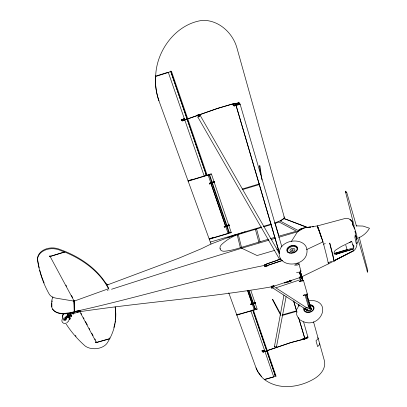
<?xml version="1.0" encoding="UTF-8"?>
<svg xmlns="http://www.w3.org/2000/svg" width="407" height="407" viewBox="0 0 407 407"><rect width="100%" height="100%" fill="white"/><g stroke="black" fill="none" stroke-linecap="round" stroke-linejoin="round"><path stroke-width="0.61" d="M108.552 288.721L108.557 288.059A99.43 69.566 0.6 0 0 64.774 251.277L64.794 252.06A99.522 69.577 0.6 0 1 106.074 284.401L108.552 288.721L74.145 301.134L74.573 311.843L74.166 300.707M352.126 221.383L352.187 222.054M354.309 229.049L354.299 228.826M357.092 242.511C356.97 245.436 356.354 248.667 353.942 250.59L335.068 260.088M158.954 100.85C156.237 92.816 154.869 84.269 155.53 75.799C155.164 84.234 156.049 92.832 158.954 100.85L188.065 180.912L204.197 176.033A1.969 1.18 -19.4 0 0 206.008 174.252M353.917 247.1L353.678 245.487L352.772 244.612M263.533 351.826L263.115 352.055A4.136 3.098 -18.6 0 1 261.996 350.798L262.612 350.62A4.136 3.098 -18.5 0 0 262.876 351.104L263.171 351.556M286.101 296.688L276.562 346.408A1.119 1.002 21.6 0 1 275.849 346.942A2.534 2.264 21.4 0 1 274.394 346.769L283.954 295.09M357.066 242.577L356.741 243.59M353.861 248.901L336.207 254.202L334.941 254.411L334.152 253.551L334.289 251.653L335.287 250.305L341.193 246.55L351.673 241.392L353.693 247.853L334.152 253.551L347.018 249.613M52.086 302.091L52.32 300.844M287.739 282.127L287.79 281.848A2.813 2.427 18.5 0 0 288.242 281.812L288.141 282.356M307.967 337.276L303.597 321.937M352.101 221.449L352.879 224.868A1.755 0.595 71.7 0 0 353.108 225.386L353.846 226.638L354.258 228.581M357.809 238.278L367.567 272.13L367.75 270.513L359.198 237.133M262.719 351.017C261.864 350.605 262.947 351.78 262.739 351.261M264.759 265.166L265.42 264.326L266.57 264.28M279.329 251.897C281.695 236.935 311.192 236.996 306.557 254.568C302.762 267.104 278.983 267.816 279.07 252.879M52.915 296.942C46.566 312.617 60.185 316.132 72.563 312.627M233.694 103.617L218.03 108.242L182.468 120.686A5.25 2.9 -19.4 0 1 181.217 119.582L181.995 119.343A5.25 2.9 -19.4 0 0 182.27 119.785L183.089 120.675L182.56 120.945A5.25 2.9 -19.4 0 1 181.308 119.846L181.217 119.582M300.748 276.455L299.511 272.197C300.992 271.393 300.559 273.122 300.514 272.344M275.559 347.09L275.89 346.993M297.044 309.025L298.677 305.896L299.516 305.052M274.333 346.662L274.354 346.627A2.61 2.335 21.8 0 1 274.547 346.464M182.468 120.701L182.779 120.625L182.56 120.945M300.544 275.376L300.951 276.048M300.829 277.325L300.915 277.035L300.971 277.294M272.303 299.328L280.754 315.328M346.708 192.348C345.451 193.345 344.5 189.179 346.708 192.348L356.456 226.15M306.746 337.444L306.964 338.197L304.441 339.214A0.962 0.356 -15.7 0 1 303.505 339.102L304.019 338.777A0.728 0.27 -15.8 0 0 304.807 338.639L304.68 338.324A1.033 0.382 -15.7 0 0 303.266 338.461A1.033 0.382 -15.7 0 0 302.94 339.123M303.505 339.102L304.054 338.894A0.728 0.27 -15.8 0 0 304.843 338.756L306.949 338.151L306.573 337.958L305.245 338.527M367.567 272.13C367.129 271.734 366.788 269.653 367.75 270.513M68.676 321.057L66.702 322.893M302.523 280.311A3.124 1.358 -15.7 0 1 303.398 280.209L307.427 294.256A3.088 1.379 -15.7 0 1 305.469 294.994L303.129 295.375L304.431 294.79M234.732 104.975L234.763 104.853A0.926 0.906 -35.5 0 1 235.658 104.319L237.947 104.35L237.841 103.236L234.686 103.327A1.313 1.287 -35.5 0 0 233.084 104.421A1.313 1.287 -35.5 0 0 234.284 105.891A1.313 1.287 -35.5 0 0 235.678 104.543L235.699 104.614A1.318 1.287 -35.5 0 1 234.305 105.962A1.318 1.287 -35.5 0 1 233.104 104.492A1.318 1.287 -35.5 0 1 234.707 103.403M237.937 104.314L238.436 103.887M356.42 243.157L356.171 243.33L355.001 237.795A1.033 0.397 -89.5 0 1 354.884 237.261L355.316 234.356L355.703 235.953M291.234 241.687L297.527 231.761L300.254 229.441L300 229.283L305.509 227.655A15.761 10.745 -45.5 0 1 307.504 227.35L310.597 227.055M307.763 309.31L307.163 310.18M279.695 259.544L197.822 117.007A3.312 0.687 -35.2 0 1 199.282 115.888A1.389 0.29 -35.2 0 1 200.193 115.425L279.461 253.663M62.81 318.508C60.679 320.289 62.302 323.921 65.059 323.372M182.153 120.034L181.553 120.121L182.112 119.856M262.876 351.104L264.458 350.096L263.049 351.414L264.514 350.259L263.248 350.915M309.488 306.486L309.498 306.746M263.171 351.872L263.202 351.857M182.163 120.508C182.183 120.182 181.939 119.775 182.133 120.228M68.6 320.431L70.482 318.722L68.803 315.679L67.771 315.043L63.996 318.462A0.921 0.6 -28.7 0 0 64.082 319.169A0.921 0.6 -28.7 0 0 65.023 319.103L68.803 315.679M64.103 319.119A0.921 0.6 -28.7 0 0 65.237 319.485L68.595 316.442L69.856 318.722L69.017 319.48M65.466 317.704L67.567 315.807M182.27 119.785L184.325 118.625L182.392 119.917L183.064 120.589L218.03 108.242M182.361 120.045L184.412 118.885L182.484 120.182M49.761 256.441L49.359 256.675L49.735 256.461A0.605 0.366 -27.1 0 0 49.842 255.942M234.656 105.016L234.396 105.128M240.105 104.146L281.797 246.617M300.132 273.041C299.191 274.038 301.541 273.83 300.59 273.016M329.665 243.101L334.116 261.167L336.223 259.646L353.795 250.631L328.393 263.878L301.867 276.729M199.191 115.359L198.896 115.771L199.191 115.359L198.418 114.275L198 114.408L198.789 115.888M301.007 276.567C300.366 277.315 302.513 276.49 301.333 276.455M64.983 319.302L64.927 319.693L65.293 319.307M307.183 227.325L302.406 228.286L297.934 230.387L280.326 221.113L282.997 219.134L284.335 217.623A1.653 1.079 -16 0 0 284.162 217.063L283.913 216.865M235.724 234.559L211.014 244.042L201.246 248.779L178.627 258.277L107.489 284.89M349.374 242.618L351.673 241.392M306.537 249.633L322.97 241.895L317.394 225.91L305.509 227.655L310.521 227.131M323.616 244.276L325.31 243.498M283.272 218.915L280.591 220.625L274.252 223.158M358.399 237.942C363.029 236.04 366.997 232.58 369.495 228.241L363.039 226.063L356.227 225.87M305.805 337.963L304.68 338.324M261.309 227.538L236.269 235.124A33.165 22.064 -25.8 0 0 221.978 244.185A5.713 3.724 -26.5 0 0 220.095 248.514L220.294 249.374A6.431 3.963 -23.9 0 0 224.939 251.2A47.36 28.276 -23.2 0 0 238.568 248.255L268.457 239.219M254.772 302.579L250.814 303.993L250.905 304.37L255.474 302.722L255.596 303.078L251.027 304.726L250.814 303.993M210.699 182.784L214.408 181.344L214.723 182.153L209.549 184.03L209.31 183.201L210.77 182.763L208.109 174.979M209.31 183.201L209.391 183.567L214.565 181.69M228.459 224.903L224.171 226.45L224.399 227.243L229.355 225.447L229.212 225.02L224.252 226.821M328.164 262.724L331.619 261.406M300 277.859L300.254 277.772M240.334 247.593L237.195 234.742L238.278 234.335L238.416 234.753M265.802 266.051L266.392 265.903M310.882 308.506L306.644 294.103M267.063 263.812L280.56 259.081M266.102 266.01L282.087 260.455M227.376 237.892L245.172 231.761M303.581 339.158L291.158 342.47L263.538 351.841L262.993 351.256M339.341 253.037L337.637 253.607M337.968 253.617L336.207 254.202M266.493 264.001L277.299 260.409M279.105 259.808L280.911 259.208M266.997 265.562L282.514 260.521M273.59 286.294L299.603 277.676M272.38 287.006L273.209 286.732M300.641 277.645L301.083 277.498M286.701 282.397L286.579 281.99L284.574 282.575L284.691 282.982L289.815 281.369L289.575 280.56L289.815 281.369M275.921 287.795L300.844 279.538M197.807 117.063L197.827 117.058A3.205 0.661 -35.2 0 0 199.318 116.199A1.414 0.295 -35.2 0 0 200.193 115.466L200.198 115.415M111.554 289.26L179.919 267.287L241.687 248.209L269.002 240.166M300.249 229.289L303.708 228.19L297.527 231.761L278.714 237.306M280.067 259.02L277.737 259.758L277.869 260.154M155.652 76.46L168.35 72.482A2.162 1.109 -19.6 0 0 170.197 71.357M283.282 218.91L284.534 218.742L306.629 227.284M181.308 119.846L182.087 119.602A5.25 2.9 -19.4 0 0 182.25 119.907M238.665 104.67L238.019 102.467L238.823 102.218L239.408 104.228M207.127 175.275L171.418 71.205A0.819 0.417 -19.5 0 1 170.564 71.032L206.324 175.051A0.743 0.448 -19.2 0 0 207.127 175.275L211.411 173.982L231.278 232.662L209.254 239.189L211.014 244.042M228.449 232.138A4.085 2.661 -19.2 0 1 228.759 232.407A0.911 0.59 -19 0 1 228.088 233.379L209.178 238.98L188.146 181.146L208.15 175.096A0.962 0.58 -19.2 0 0 208.949 174.369M242.226 189.041L259.534 183.847M242.465 189.621L259.681 184.457M39.204 267.903A165.669 125.437 -11.3 0 1 37.51 258.832A14.738 10.958 -0.3 0 1 44.353 249.628L46.53 248.774A14.738 10.958 -0.3 0 1 58.486 248.916L64.413 251.144L64.433 251.923L49.735 256.563M74.145 301.134L50.112 256.451L64.794 252.06M210.307 242.084L261.533 226.923M263.349 226.384L271.225 224.054M218.035 108.287L233.715 103.683M270.263 238.685L275.086 237.266M271.428 239.448L275.071 238.375M263.68 226.841L271.393 224.583M274.46 250.432L257.071 255.535L241.687 248.209L238.268 234.305M276.862 249.73L278.658 249.201M67.664 314.163L67.648 313.756L76.328 311.207L80.154 310.5L67.664 314.163L68.172 315.084L72.222 313.899M73.458 313.538L72.95 312.612L73.479 314.143L73.458 313.538L80.652 311.431L79.014 311.731M70.681 315.99L71.362 315.791M266.229 265.181L264.606 265.659L264.387 264.85L266.6 264.392M264.387 264.85L264.937 266.712L267.638 265.924L267.419 265.12M336.594 253.953L353.688 248.855M300.035 273.906L300.921 273.646L300.575 272.563M300.107 274.17L300.992 273.911L300.758 273.128L300.915 273.662M300.249 274.654L301.134 274.399L300.992 273.911M301.134 274.399L301.633 276.185L300.737 276.48L300.9 276.979L300.33 275.127L301.205 274.873L300.391 271.942M301.765 276.419L302.264 278.129L301.765 276.419L299.466 277.091L299.964 278.795M300.737 277.304L301.775 276.724L301.536 275.915L301.643 276.272M299.684 277.793L300.834 277.457M301.729 277.411L302.014 277.33M273.799 285.582L274.018 286.391L271.377 287.154L271.159 286.35L273.799 285.582L274.115 286.589M271.159 286.35L271.693 288.166L272.751 287.861M96.006 341.911L96.047 342.597L95.706 342.694L96.062 342.475A0.549 0.376 -28.4 0 0 96.174 342.053M115.15 307.097A99.216 69.21 0.4 0 1 109.798 338.614L96.388 342.496L79.864 311.767M96.047 342.597L109.661 338.853L107.397 342.78A13.426 9.244 -4.2 0 1 99.501 348.061L97.38 348.519A13.426 9.244 -4.2 0 1 85.373 346.184A161.024 118.295 -11.6 0 1 65.613 323.133M228.759 292.831L236.777 314.886L254.243 309.849A0.839 0.6 -18.7 0 0 254.843 308.898A3.765 2.696 -18.8 0 0 254.548 308.618M252.711 309.971A0.646 0.463 -18.7 0 0 253.419 310.185L257.158 309.111L250.885 290.588M274.374 374.425A1.582 1.221 -18.5 0 1 275.081 375.681A1.582 1.221 -18.5 0 1 273.713 376.816L264.326 379.461C260.592 376.409 257.794 372.308 256.028 367.836L236.838 315.064L250.926 311.004A1.709 1.221 -18.9 0 0 252.116 310.332M308.933 305.596L310.093 305.265L310.383 306.206L310.989 308.389L309.834 308.72L308.933 305.596L309.457 307.371L310.612 307.041M309.172 306.369L310.327 306.039M309.228 306.537L310.383 306.206M305.571 307.951L308.582 307.087M309.371 307.041L310.526 306.71M282.361 314.865L296.632 310.77M281.98 315.552L296.769 311.304M306.013 309.412L310.836 308.023L311.279 309.61L306.461 310.989L305.718 308.44M310.256 308.694L309.808 308.821M304.797 338.385L304.843 338.756M261.996 350.798L262.668 350.783A4.136 3.098 -18.5 0 0 262.83 351.114M317.389 226.124A22.863 1.053 73.6 0 1 317.394 225.91L345.426 218.401C347.99 217.959 350.463 219.287 352.05 221.235L350.015 219.368L351.969 221.123M291.168 342.516L303.602 339.25M290.751 281.217L290.262 281.339L290.008 280.459M74.537 311.63C138.177 297.639 200.544 278.139 264.448 265.425M234.315 105.159L234.015 104.945A1.226 1.201 -35.7 0 1 234.717 103.439L238.283 103.353L238.446 103.927M52.462 309.071C57.535 315.684 67.252 313.08 74.232 311.899L74.573 311.96M308.262 300.402C335.195 298.835 319.785 332.778 300.249 319.983M271.795 286.798C207.194 297.883 141.636 302.345 76.831 312.138M301.394 277.859L301.043 277.788M312.454 226.882L313.69 226.765M238.232 104.263L235.628 104.207L235.699 104.614M296.54 272.354L298.997 272.237A3.144 2.793 -14.3 0 0 300.936 271.327L298.921 263.7A3.2 2.839 -14.4 0 0 297.98 263.655M306.634 337.907L306.964 338.197M300.931 275.142L301.333 275.356M240.145 104.055L240.094 104.039A1.353 0.315 -17.2 0 0 239.092 104.197M237.841 103.236L238.283 103.353L238.019 102.467M69.414 317.292L69.404 316.992M108.033 284.869L105.535 283.45M284.549 218.747L307.967 227.523M64.433 251.923L58.501 249.695A14.754 10.958 -0.3 0 0 46.535 249.557L44.353 250.412A14.754 10.958 -0.3 0 0 37.505 259.62A165.827 125.463 -11.3 0 0 49.222 294.113A9.651 6.96 -1.4 0 0 55.835 298.117L73.235 300.987A0.575 0.371 -27.7 0 0 73.733 300.335M73.087 313.843L72.543 313.054L72.609 313.37M317.633 337.779L318.004 338.069A1.455 1.089 -14.5 0 1 318.177 338.634L315.995 340.771L317.643 346.611L319.81 344.48A1.445 1.089 -14.4 0 0 319.637 343.915L319.271 343.625M299.913 229.243L300.254 229.441M72.97 313.222L72.293 312.805L72.548 313.268M69.048 317.475L68.315 316.9L69.226 317.582M69.856 318.722L68.829 318.086L67.816 316.259M275.402 287.556L307.071 308.007M272.176 287.596L306.089 309.503M182.061 119.627C180.749 119.556 182.356 120.457 181.995 119.343M263.253 351.531L263.588 351.989L263.171 352.218A4.131 3.098 -18.6 0 1 262.052 350.956M69.022 316.585L69.322 316.88M263.558 351.897L291.158 342.47M261.528 376.414L257.829 371.708L256.028 367.836M300.809 277.406L300.956 277.752M199.232 115.537L199.72 116.214M198 114.408L198.855 115.593M307.534 294.139L307.351 294.032A3.103 1.389 -15.6 0 0 306.776 294.083M199.201 115.761L198.418 114.275M65.023 319.103L65.237 319.485M67.648 313.756L68.172 315.084M74.15 301.282L74.216 300.539M65.954 285.159L66.55 286.269M71.505 295.492L72.665 297.649M81.008 313.171L81.609 314.29M83.415 317.648L84.015 318.767M85.516 321.566L87.322 324.923M89.128 328.281L89.728 329.4M91.834 333.318L93.035 335.551M94.841 338.909L95.442 340.028M272.675 299.247L280.642 314.123M298.326 318.106L296.774 315.013L296.51 312.479M307.967 337.123L307.885 336.991A1.068 0.992 -12.7 0 0 307.488 336.793M301.017 271.052L300.804 270.869A3.149 2.808 -14.1 0 0 300.498 270.828M229.055 224.674L229.355 225.447M255.316 302.365L255.596 303.078M355.555 233.455C356.227 234.63 354.792 229.869 354.96 231.446M353.881 245.97L353.678 245.487M357.254 242.318L355.708 235.516L356.1 237.373M290.537 280.347L290.863 281.181M290.481 280.296L290.807 281.13M300.982 277.884L301.384 279.085M266.616 264.336L266.463 263.929L266.539 264.209M273.667 286.93L274.069 288.131M317.847 227.462L321.708 238.533M183.628 118.839L183.72 119.098M182.814 119.541L182.906 119.8M182.692 119.409L182.784 119.668M289.56 280.571L289.698 280.967M204.197 176.033L168.249 72.197L155.683 76.134C156.42 50.346 176.175 23.759 202.594 20.35C218.793 19.974 232.809 32.906 236.966 48.031L284.305 217.328M250.926 311.004L273.763 376.968L264.479 379.583C278.897 390.369 299.272 387.576 314.006 378.892C320.492 375.203 326.709 367.796 324.176 359.905L313.538 321.866M253.419 310.185L276.104 376.312A0.6 0.463 -18.3 0 1 275.422 376.022L252.9 310.516M170.838 71.551L206.324 175.051M252.925 310.368L275.422 376.022M209.086 174.72L228.831 232.616M248.494 290.277L254.874 308.984M210.857 183.125L228.088 233.379M247.756 290.878L254.273 309.941M210.857 183.247L225.646 226.475M247.583 290.593L252.167 303.998M209.442 174.196L229.202 232.219A3.053 1.984 -18.8 0 0 231.278 232.662M249.109 290.69L255.209 308.603A2.813 2.01 -18.4 0 0 257.158 309.111M241.437 247.181L241.575 247.598M237.195 234.742L237.306 235.083M258.888 242.272L255.443 229.482M260.088 241.916L256.629 229.136M310.989 308.389L310.388 306.568L310.831 308.155M300.951 277.895L301.032 278.159M354.182 226.119L345.329 191.188M293.798 301.429L296.881 311.787M298.667 317.786L304.812 338.441L298.601 317.806M293.554 300.839L296.998 312.413M301.205 274.873L302.94 280.805M300.702 277.096L301.205 278.093M307.529 337.785L307.478 337.607M301.704 277.294L302.762 280.896M305.916 294.76L309.788 307.931M300.529 279.655L300.88 280.855M304.929 294.627L308.623 307.204M288.563 281.334L288.68 281.741M279.487 253.068L235.806 104.533L279.411 253.088M239.174 103.419L238.823 102.218M239.26 103.719L239.464 104.426M304.339 338.868L304.441 339.214M259.641 165.873L259.778 166.346M298.697 304.935L299.048 306.145M306.781 294.22L310.271 306.415M301.185 276.328L301.338 276.852M284.579 282.58L284.691 282.982M355.123 232.107L355.225 232.478M305.723 308.481L306.023 309.534M329.797 243.167L332.865 254.751L334.116 261.167M299.547 277.386L299.72 277.996M299.679 272.782L300.33 275.127M310.093 305.265L310.795 307.763M276.562 346.408L276.526 346.265A1.099 0.982 21.7 0 0 276.363 346.164M352.966 225.585L352.294 222.573M271.474 287.357L271.693 288.166M264.723 265.908L264.937 266.712M300.478 273.779L300.549 274.038M250.941 304.355L251.027 304.726M224.171 226.45L224.399 227.243M209.468 183.664L209.549 184.03M356.323 238.736L356.517 239.723M300.88 277.66L300.992 278.154M298.529 304.538L298.728 305.759M220.09 248.514L220.162 248.972M299.145 263.884L299.064 264.158A3.195 2.824 -14.5 0 1 297.09 265.084L294.597 265.211L296.759 263.98A3.2 2.839 -14.4 0 1 297.665 263.695M259.925 165.761L261.966 180.042M259.407 165.812L260.638 174.511M108.883 289.748L108.913 290.11M107.367 290.028L107.407 290.593M109.742 337.83L109.798 338.614M96.093 341.982L96.138 342.77M74.573 304.899L74.644 306.725M73.82 300.554L74.232 311.899M303.581 280.275L303.469 280.428A3.108 1.343 -15.8 0 1 301.501 281.166L299.145 281.558L301.333 280.642A3.124 1.358 -15.7 0 1 302.218 280.372M51.857 303.337L51.893 306.893M50.102 255.667L50.112 256.451M328.393 263.878A43.3 1.943 73.7 0 0 326.394 254.975A43.264 1.943 73.7 0 0 322.97 241.895A27.198 1.241 73.6 0 0 317.394 225.91M115.176 306.893A99.125 69.2 0.4 0 1 115.42 319.576M115.278 320.716A99.125 69.2 0.4 0 1 115.018 322.42M114.81 323.555A99.125 69.2 0.4 0 1 114.57 324.684M114.443 325.249A99.125 69.2 0.4 0 1 113.868 327.487M62.851 317.389A9.356 6.593 -2.6 0 1 63.217 313.812M76.068 336.253A160.872 118.274 -11.6 0 1 75.29 335.373M63.044 318.676A9.366 6.593 -2.6 0 1 63.843 313.649M345.782 245.284A3.775 0.265 73.6 0 1 347.171 250.3M310.276 305.062A4.798 3.48 -14.9 0 1 313.365 309.122A4.798 3.48 -14.9 0 1 307.438 312.149A4.798 3.48 -14.9 0 1 304.37 308.079M304.446 310.602A4.792 3.48 -14.9 0 1 304.563 308.76M310.47 305.749A4.792 3.48 -14.9 0 1 313.66 307.957M309.539 304.67A5.276 3.826 -14.9 0 1 313.965 308.72A5.276 3.826 -14.9 0 1 307.585 312.53A5.276 3.826 -14.9 0 1 303.917 308.023M66.01 318.472A1.47 0.962 -28.7 0 1 66.046 319.917A1.47 0.962 -28.7 0 1 64.113 320.487A1.47 0.962 -28.7 0 1 64.077 319.037M279.726 259.478A3.139 1.18 -34.6 0 1 279.833 259.371M280.667 259.178A3.042 1.135 -34.6 0 1 280.001 259.468M287.963 252.33A5.108 3.46 -15.7 0 1 290.791 247.008A5.108 3.46 -15.7 0 1 297.339 248.652M284.351 218.127A1.419 0.921 -16 0 1 284.646 218.788M317.73 228.363A22.863 1.053 73.6 0 1 317.613 227.762M240.094 104.146A1.369 0.315 -17.2 0 1 239.082 104.604A6.939 1.597 -17.2 0 1 236.218 105.316L236.197 105.26A7.026 1.638 -17.1 0 1 238.711 104.319M69.165 316.025A1.17 0.824 -2.5 0 1 69.745 314.977A1.17 0.824 -2.5 0 1 71.261 315.257A1.17 0.824 -2.5 0 1 70.945 316.356M69.104 316.224A1.17 0.824 -2.5 0 1 70.35 315.288A1.17 0.824 -2.5 0 1 71.403 316.285A1.17 0.824 -2.5 0 1 69.795 316.875M290.476 280.281A1.231 1.109 -15.3 0 1 291.575 280.479L291.702 280.815A1.262 1.135 -15.3 0 1 291.58 281.054M310.317 307.636A2.396 1.74 -14.9 0 1 310.643 310.393A2.396 1.74 -14.9 0 1 306.959 310.348M44.124 282.957A165.669 125.437 -11.3 0 1 43.208 280.703M42.984 280.133A165.669 125.437 -11.3 0 1 41.941 277.274M41.743 276.699A165.669 125.437 -11.3 0 1 40.629 273.214M40.456 272.629A165.669 125.437 -11.3 0 1 39.8 270.279M353.541 226.358A6.298 0.529 73.6 0 1 355.448 230.952A6.298 0.529 73.6 0 1 357.168 237.932A6.298 0.529 73.6 0 1 355.84 235.709M209.254 239.189A610.866 562.601 30.3 0 1 213.049 237.367M209.178 238.98A611.06 562.779 30.2 0 1 210.801 238.197M188.146 181.146A669.576 611.329 18.8 0 1 192.297 179.187M211.411 173.982A3.236 1.943 -19 0 1 210.378 173.998M228.057 231.69A4.37 2.849 -19.1 0 1 229.202 232.219M188.065 180.912A669.836 611.523 18.7 0 1 189.616 180.174M307.946 337.301A1.079 1.002 -12.7 0 1 307.244 337.968A5.489 5.093 -13 0 1 304.853 338.1L304.802 337.927A5.52 5.143 -12.4 0 1 304.975 337.79M236.838 315.064A546.779 498.88 44.3 0 1 239.082 313.96M236.777 314.886A546.911 499.023 44.2 0 1 237.897 314.336M274.476 374.501A1.684 1.302 -18.5 0 1 275.091 374.959M304.746 338.558A1.033 0.382 -15.7 0 0 303.373 338.675A1.033 0.382 -15.7 0 0 302.961 339.336A1.033 0.382 -15.7 0 0 304.405 339.097A0.962 0.356 -15.7 0 1 304.177 339.143M303.861 339.163A0.962 0.356 -15.7 0 1 303.469 338.985M254.131 308.033A4.029 2.885 -18.8 0 1 255.209 308.603M262.612 351.567L262.993 351.541L262.632 351.531M182.387 120.411L182.687 120.386L182.407 120.386M279.004 221.978L275.183 223.407L278.953 236.126L296.494 231.217L279.004 221.978M289.489 252.681A5.113 3.46 -15.7 0 0 297.227 248.774A5.113 3.46 -15.7 0 0 289.952 246.51A5.113 3.46 -15.7 0 0 289.489 252.681M289.219 253.017A5.627 3.805 -15.7 0 0 297.731 248.718A5.627 3.805 -15.7 0 0 289.728 246.23A5.627 3.805 -15.7 0 0 289.219 253.017M292.007 250.61A0.799 0.539 -15.7 0 0 293.218 250.005A0.799 0.539 -15.7 0 0 292.084 249.649A0.799 0.539 -15.7 0 0 292.007 250.61M291.066 251.77A2.554 1.73 -15.7 0 0 294.938 249.822A2.554 1.73 -15.7 0 0 291.305 248.682A2.554 1.73 -15.7 0 0 291.066 251.77"/></g></svg>
